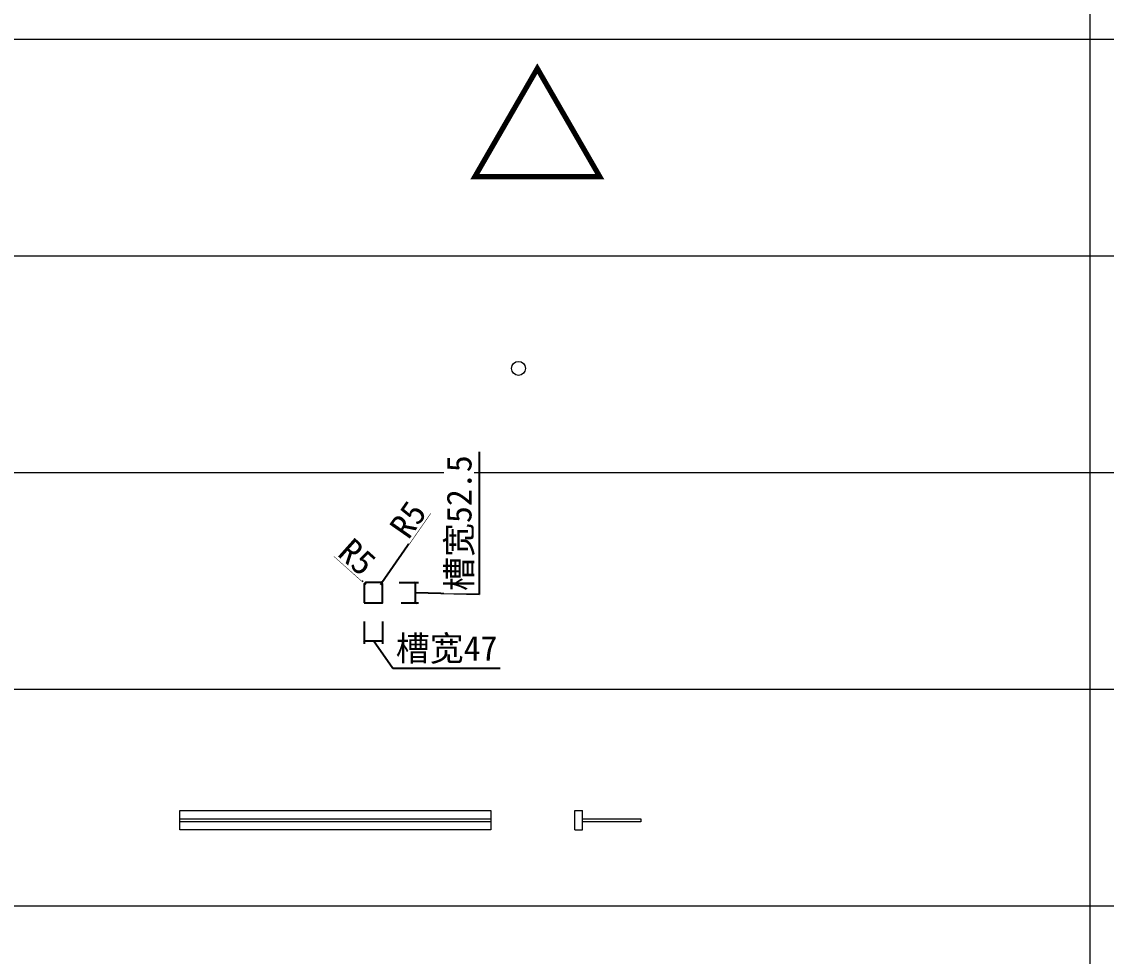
# Model space of a CAD drawing. Header units: millimetres. Extents: x 29318 to 134049, y -332664 to 3734.
# Drawn here: x 36021 to 38810, y -166365 to -163963 of the extents above; entities that cross this region are included whole.
import ezdxf

# ---------------------------------------------------------------- set-up
doc = ezdxf.new("R2010")
doc.units = ezdxf.units.MM
doc.layers.add('参考线', color=50, linetype='Continuous', lineweight=13)
doc.layers.add('样柜剖线色', color=5, linetype='Continuous', lineweight=13)
doc.styles.add('样式 1', font='italic.shx')
doc.styles.add('绪文字标注', font='')
doc.styles.get('绪文字标注').set_extended_font_data('SimSun')
doc.dimstyles.new('冯玉军常用1', dxfattribs={"dimscale": 8, "dimtxt": 8, "dimasz": 0.8, "dimexe": 1, "dimexo": 6, "dimtad": 1, "dimdec": 0, "dimdsep": 46, "dimtxsty": '样式 1', "dimblk": 'ARCHTICK', "dimcen": 2.5, "dimclrd": 256, "dimclre": 256, "dimclrt": 1, "dimadec": 0, "dimazin": 0, "dimtfac": 1, "dimtdec": 0, "dimtmove": 1, "dimatfit": 3, "dimldrblk": 'ARCHTICK', "dimfxl": 1, "dimtfill": 1, "dimtfillclr": 252, "dimarcsym": 0})

# ---------------------------------------------------------------- blocks, each defined once
blk = doc.blocks.new('_ArchTick')
at = {"color": 0, "linetype": 'ByBlock', "const_width": 0.15}
blk.add_lwpolyline([(-0.5, -0.5), (0.5, 0.5)], dxfattribs=at)
blk = doc.blocks.new('*D3077')
at = {"lineweight": -2}
for p, q in [((36901.7, -165505), (36901.7, -165562.3)), ((36948.7, -165505), (36948.7, -165562.3)), ((36901.7, -165554.3), (36948.7, -165554.3)), ((36975.7, -165625.3), (36925.2, -165554.3)), ((37251.7, -165625.3), (36975.7, -165625.3))]:
    blk.add_line(p, q, dxfattribs=at)
at = {"layer": 'Defpoints', "color": 0}
for p in [(36901.7, -165457), (36948.7, -165457), (36948.7, -165554.3)]:
    blk.add_point(p, dxfattribs=at)
at = {"lineweight": -2, "xscale": 6.4, "yscale": 6.4, "zscale": 6.4, "rotation": 180}
blk.add_blockref('_ArchTick', (36901.7, -165554.3), dxfattribs=at)
at = {"lineweight": -2, "xscale": 6.4, "yscale": 6.4, "zscale": 6.4}
blk.add_blockref('_ArchTick', (36948.7, -165554.3), dxfattribs=at)
at = {"color": 1, "insert": (37113.7, -165577.9), "char_height": 64, "attachment_point": 5, "style": '绪文字标注', "bg_fill": 3, "box_fill_scale": 1.1, "bg_fill_color": 257, "bg_fill_transparency": 0}
blk.add_mtext('槽宽47', dxfattribs=at)
blk = doc.blocks.new('*D3078')
at = {"lineweight": -2}
for p, q in [((37197.2, -165068.4), (37197.2, -165435.6)), ((36991.7, -165404.5), (37041.5, -165404.5)), ((37033.5, -165457), (37033.5, -165404.5)), ((37197.2, -165435.6), (37033.5, -165430.8)), ((36996.7, -165457), (37041.5, -165457))]:
    blk.add_line(p, q, dxfattribs=at)
at = {"layer": 'Defpoints', "color": 0}
for p in [(36943.7, -165404.5), (37033.5, -165404.5), (36948.7, -165457)]:
    blk.add_point(p, dxfattribs=at)
at = {"lineweight": -2, "xscale": 6.4, "yscale": 6.4, "zscale": 6.4}
for p, rotation in [((37033.5, -165404.5), 90), ((37033.5, -165457), 270)]:
    blk.add_blockref('_ArchTick', p, dxfattribs=dict(at, rotation=rotation))
at = {"color": 1, "insert": (37149.8, -165252), "char_height": 64, "attachment_point": 5, "rotation": 90, "style": '绪文字标注', "bg_fill": 3, "box_fill_scale": 1.1, "bg_fill_color": 257, "bg_fill_transparency": 0}
blk.add_mtext('槽宽52.5', dxfattribs=at)
blk = doc.blocks.new('*D3079')
at = {"lineweight": -2}
blk.add_line((36824.1, -165335.8), (36898.2, -165401.9), dxfattribs=at)
at = {"color": 1, "insert": (36883.4, -165339.1), "char_height": 64, "attachment_point": 5, "rotation": 318.2691, "style": '绪文字标注', "bg_fill": 3, "box_fill_scale": 1.1, "bg_fill_color": 257, "bg_fill_transparency": 0}
blk.add_mtext('R5', dxfattribs=at)
at = {"lineweight": -2}
blk.add_line((36906.7, -165409.5), (36903, -165406.2), dxfattribs=at)
at = {"layer": 'Defpoints', "color": 0}
for p in [(36903, -165406.2), (36906.7, -165409.5)]:
    blk.add_point(p, dxfattribs=at)
at = {"lineweight": -2, "xscale": 6.4, "yscale": 6.4, "zscale": 6.4, "rotation": 318.269099988229}
blk.add_blockref('_ArchTick', (36903, -165406.2), dxfattribs=at)
blk = doc.blocks.new('*D3080')
at = {"lineweight": -2}
for p in [(37071.5, -165226), (36943.7, -165409.5)]:
    blk.add_line(p, (36946.6, -165405.4), dxfattribs=at)
at = {"layer": 'Defpoints', "color": 0}
for p in [(36943.7, -165409.5), (36946.6, -165405.4)]:
    blk.add_point(p, dxfattribs=at)
at = {"lineweight": -2, "xscale": 6.4, "yscale": 6.4, "zscale": 6.4, "rotation": 235.1473864001765}
blk.add_blockref('_ArchTick', (36946.6, -165405.4), dxfattribs=at)
at = {"color": 1, "insert": (37014.6, -165243), "char_height": 64, "attachment_point": 5, "rotation": 55.1474, "style": '绪文字标注', "bg_fill": 3, "box_fill_scale": 1.1, "bg_fill_color": 257, "bg_fill_transparency": 0}
blk.add_mtext('R5', dxfattribs=at)

msp = doc.modelspace()

# ---------------------------------------------------------------- linework, layer by layer
at = {"color": 4}
msp.add_lwpolyline([(36901.72, -165457.01), (36948.72, -165457.01), (36948.72, -165409.51, 0.4142136), (36943.72, -165404.51), (36906.72, -165404.51, 0.4142136), (36901.72, -165409.51)], format="xyb", close=True, dxfattribs=at)
at = {"layer": '样柜剖线色', "color": 127, "ltscale": 3}
for p, q in [((38767.57, -159553.15), (38767.57, -169020.05)), ((29317.57, -164008.18), (50405.55, -164008.18)), ((29317.57, -164565.05), (50405.55, -164565.05)), ((29317.57, -164565.05), (50405.55, -164565.05)), ((29317.57, -165121.93), (50405.55, -165121.93)), ((29317.57, -165678.8), (50405.55, -165678.8)), ((29317.57, -165678.8), (50405.55, -165678.8)), ((29317.57, -166235.68), (50405.55, -166235.68))]:
    msp.add_line(p, q, dxfattribs=at)
at = {"layer": '样柜剖线色', "color": 5, "ltscale": 3}
for p, q in [((37443.31, -166040.63), (37443.31, -165990.63)), ((37443.31, -165990.63), (37463.31, -165990.63)), ((37463.31, -166040.63), (37463.31, -165990.63)), ((37443.31, -166040.63), (37463.31, -166040.63))]:
    msp.add_line(p, q, dxfattribs=at)
msp.add_lwpolyline([(36427.32, -165990.63), (37227.32, -165990.63), (37227.32, -166040.63), (36427.32, -166040.63)], close=True, dxfattribs=at)
at = {"layer": '样柜剖线色', "color": 4, "ltscale": 3}
for points in [[(36427.32, -166011.63), (37227.32, -166011.63), (37227.32, -166019.63), (36427.32, -166019.63)], [(37463.31, -166011.63), (37613.31, -166011.63), (37613.31, -166019.63), (37463.31, -166019.63)]]:
    msp.add_lwpolyline(points, close=True, dxfattribs=at)
at = {"layer": '样柜剖线色', "color": 6, "ltscale": 3}
msp.add_circle((37298.37, -164854.14), 18, dxfattribs=at)

# ---------------------------------------------------------------- texts
at = {"layer": '参考线', "ltscale": 3, "insert": (37163.72, -164103.96), "char_height": 268.55, "width": 5421.6073, "attachment_point": 1, "style": '绪文字标注'}
msp.add_mtext('△', dxfattribs=at)

# ---------------------------------------------------------------- next in the draw order: dimensions: what is measured, and where the dimension line sits
at = {"color": 6}
dim = msp.add_linear_dim(base=(36948.72, -165554.27), p1=(36901.72, -165457.01), p2=(36948.72, -165457.01), text='槽宽<>', dimstyle='冯玉军常用1', override={"dimtxsty": '绪文字标注'}, dxfattribs=at)
dim.commit()
dim.dimension.update_dxf_attribs({"geometry": '*D3077', "text_midpoint": (36980.68, -165625.31), "dimtype": 160})

# ---------------------------------------------------------------- next in the draw order: dimensions: what is measured, and where the dimension line sits
dim = msp.add_linear_dim(base=(37033.51, -165404.51), p1=(36948.72, -165457.01), p2=(36943.72, -165404.51), angle=90, text='槽宽<>', dimstyle='冯玉军常用1', override={"dimdec": 1, "dimtxsty": '绪文字标注'}, dxfattribs=at)
dim.commit()
dim.dimension.update_dxf_attribs({"geometry": '*D3078', "text_midpoint": (37197.17, -165430.61), "dimtype": 160})

# ---------------------------------------------------------------- next in the draw order: dimensions: what is measured, and where the dimension line sits
dim = msp.add_radius_dim(center=(36906.72, -165409.51), mpoint=(36902.99, -165406.19), dimstyle='冯玉军常用1', override={"dimtxsty": '绪文字标注'}, dxfattribs=at)
dim.commit()
dim.dimension.update_dxf_attribs({"geometry": '*D3079', "text_midpoint": (36883.39, -165339.12)})

# ---------------------------------------------------------------- next in the draw order: dimensions: what is measured, and where the dimension line sits
dim = msp.add_radius_dim(center=(36943.72, -165409.51), mpoint=(36946.58, -165405.41), dimstyle='冯玉军常用1', override={"dimtxsty": '绪文字标注'}, dxfattribs=at)
dim.commit()
dim.dimension.update_dxf_attribs({"geometry": '*D3080', "text_midpoint": (37044.95, -165264.16), "dimtype": 164})

doc.saveas('drawing.dxf')
